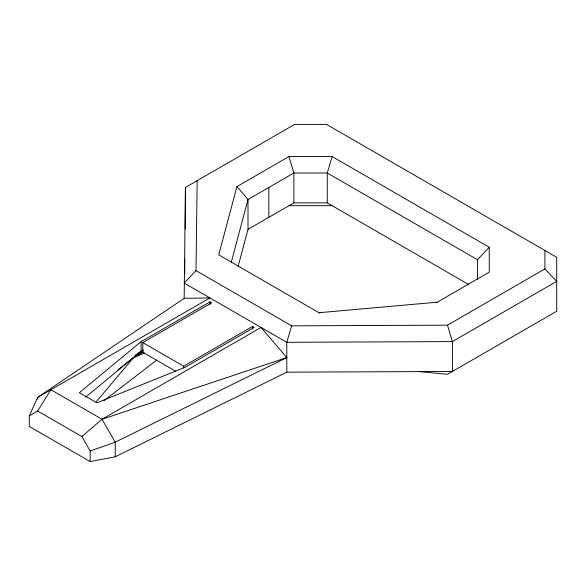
<?xml version="1.0" encoding="UTF-8"?>
<svg xmlns="http://www.w3.org/2000/svg" width="586" height="586" viewBox="0 0 586 586"><rect width="100%" height="100%" fill="white"/><g stroke="black" fill="none" stroke-linecap="round" stroke-linejoin="round"><path stroke-width="0.88" d="M419.29 371.597L447.484 374.293L556.7 311.239L556.7 257.291L326.549 124.408L294.604 124.408L185.425 187.447L184.172 298.34L37.643 397.389L29.3 415.826L29.3 426.425L90.207 461.592L115.237 456.772L286.796 372.176L452.407 371.451L452.407 341.587L447.484 325.164L291.645 325.838L196.01 270.622L197.189 180.656M184.685 273.772L184.876 259.195M185.271 229.148L185.425 187.447M436.299 302.72L489.237 272.153L489.237 247.241L332.145 156.55L289.001 156.55L236.927 186.612L218.746 254.851L319.927 313.268M231.316 262.103L248.003 199.489L293.886 172.995L327.259 172.995L477.436 259.701L477.436 279.61M238.224 266.051L248.003 229.353L248.003 199.489L236.927 186.612M291.645 325.838L286.796 342.305L286.796 372.176M332.145 156.55L327.259 172.995L327.259 202.859L468.741 284.547M29.3 415.826L37.643 411.013L50.872 389.749L102.008 419.268L115.237 442.181L115.237 456.772M96.082 401.952L133.593 357.541L142.984 352.12M477.436 259.701L489.237 247.241M196.01 270.622L184.172 283.06L286.796 342.305L452.407 341.587L556.7 281.375L544.899 268.915L544.899 250.478M37.643 411.013L81.864 436.541L102.008 419.268L261.048 327.442L286.796 357.585L115.237 442.181L90.207 450.993L90.207 461.592M142.779 342.605L211.707 302.808L210.037 301.849L141.101 341.645L79.359 392.708L96.88 402.824L185.315 367.18L254.258 327.376L252.588 326.409L183.66 366.206L142.779 342.605L142.779 352.237L175.8 371.304M85.673 397.118L141.101 351.285L143.475 349.908M117.83 369.854L122.848 365.935M124.276 364.814L133.593 357.541L144.537 353.116M134.626 356.295L141.101 351.285L141.101 341.645M103.883 400.795L156.652 360.141M135.637 355.138L141.101 351.285M247.973 229.368L293.886 202.859L327.259 202.859M135.176 355.665L143.101 351.087M447.484 325.164L544.899 268.915M102.008 419.268L286.796 357.585M318.974 312.719L437.163 302.215M184.172 298.34L209.92 297.922L37.643 397.389L37.643 399.213M289.001 205.679L332.145 205.679M81.864 436.541L90.207 450.993M289.001 156.55L293.886 172.995L293.886 202.859M268.857 187.447L268.857 217.311M252.588 326.409L252.588 329.039M210.037 301.849L210.037 304.471M183.66 366.206L183.66 367.957"/></g></svg>
